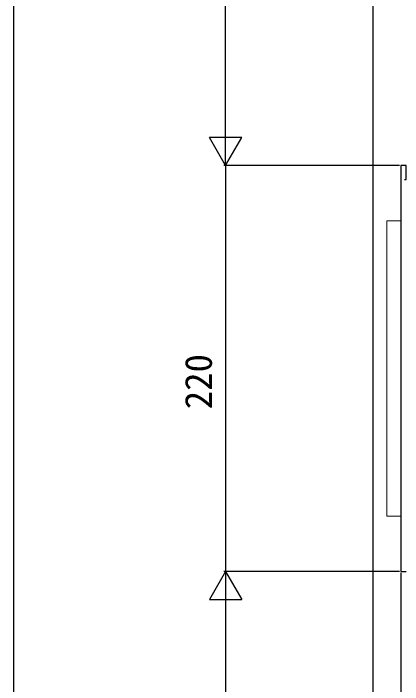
# Model space of a CAD drawing. Units: millimetres, scale not verified. Extents: x -875 to 875, y -1304 to 1298.
# Drawn here: x -875 to -664, y 330 to 693.7 of the extents above; entities that cross this region are included whole.
import ezdxf
from ezdxf.enums import TextEntityAlignment as Align

# ---------------------------------------------------------------- set-up
doc = ezdxf.new("R2010")
doc.units = ezdxf.units.MM
doc.header["$LTSCALE"] = 8
for name, color, linetype in [('0-2_YKK_11', 7, 'Continuous'), ('0-3_YKK_12', 2, 'Continuous'), ('0-5_YKK_D', 6, 'Continuous'), ('0-6_YKK_ZWAK', 7, 'Continuous')]:
    doc.layers.add(name, color=color, linetype=linetype)
doc.layers.add('0-4_YKK_13', color=4, linetype='Continuous', lineweight=18)
doc.styles.add('ＭＳ ゴシック', font='')
doc.styles.get('ＭＳ ゴシック').set_extended_font_data('MS Gothic')

msp = doc.modelspace()

# ---------------------------------------------------------------- linework, layer by layer
at = {"layer": '0-2_YKK_11'}
for points in [[(-664.999, 611.253), (-664.999, 391.253), (-661.999, 391.253)], [(-662.999, 603.753), (-661.999, 603.753), (-661.999, 611.253), (-664.999, 611.253)]]:
    msp.add_lwpolyline(points, dxfattribs=at)
at = {"layer": '0-3_YKK_12'}
msp.add_line((-679.999, 191.253), (-679.999, 913.253), dxfattribs=at)
at = {"layer": '0-4_YKK_13'}
msp.add_line((-672.499, 421.253), (-664.999, 421.253), dxfattribs=at)
msp.add_lwpolyline([(-664.999, 581.253), (-672.499, 581.253), (-672.499, 421.253)], dxfattribs=at)
at = {"layer": '0-5_YKK_D'}
for p, q in [((-760, 628.753), (-760, 893.753)), ((-760, 611.253), (-760, 641.564)), ((-760, 611.253), (-768.75, 626.409)), ((-751.25, 626.409), (-768.75, 626.409)), ((-760, 611.253), (-751.25, 626.409)), ((-665.699, 611.253), (-761, 611.253)), ((-665.699, 611.253), (-761, 611.253)), ((-760, 611.253), (-760, 391.253)), ((-760, 391.253), (-768.75, 376.098)), ((-665.699, 391.253), (-761, 391.253)), ((-665.699, 391.253), (-761, 391.253)), ((-760, 391.253), (-751.25, 376.098)), ((-760, 391.253), (-760, 360.942)), ((-664.999, 390.553), (-664.999, 110.253)), ((-768.75, 376.098), (-751.25, 376.098)), ((-760, 373.753), (-760, 191.253))]:
    msp.add_line(p, q, dxfattribs=at)
at = {"layer": '0-6_YKK_ZWAK'}
msp.add_line((-875, 1245.9), (-875, -1304.1), dxfattribs=at)

# ---------------------------------------------------------------- texts
at = {"layer": '0-5_YKK_D', "style": 'ＭＳ ゴシック'}
msp.add_text('220', height=14.66, rotation=90, dxfattribs=at).set_placement((-763, 479.208), align=Align.BOTTOM_LEFT)

doc.saveas('drawing.dxf')
